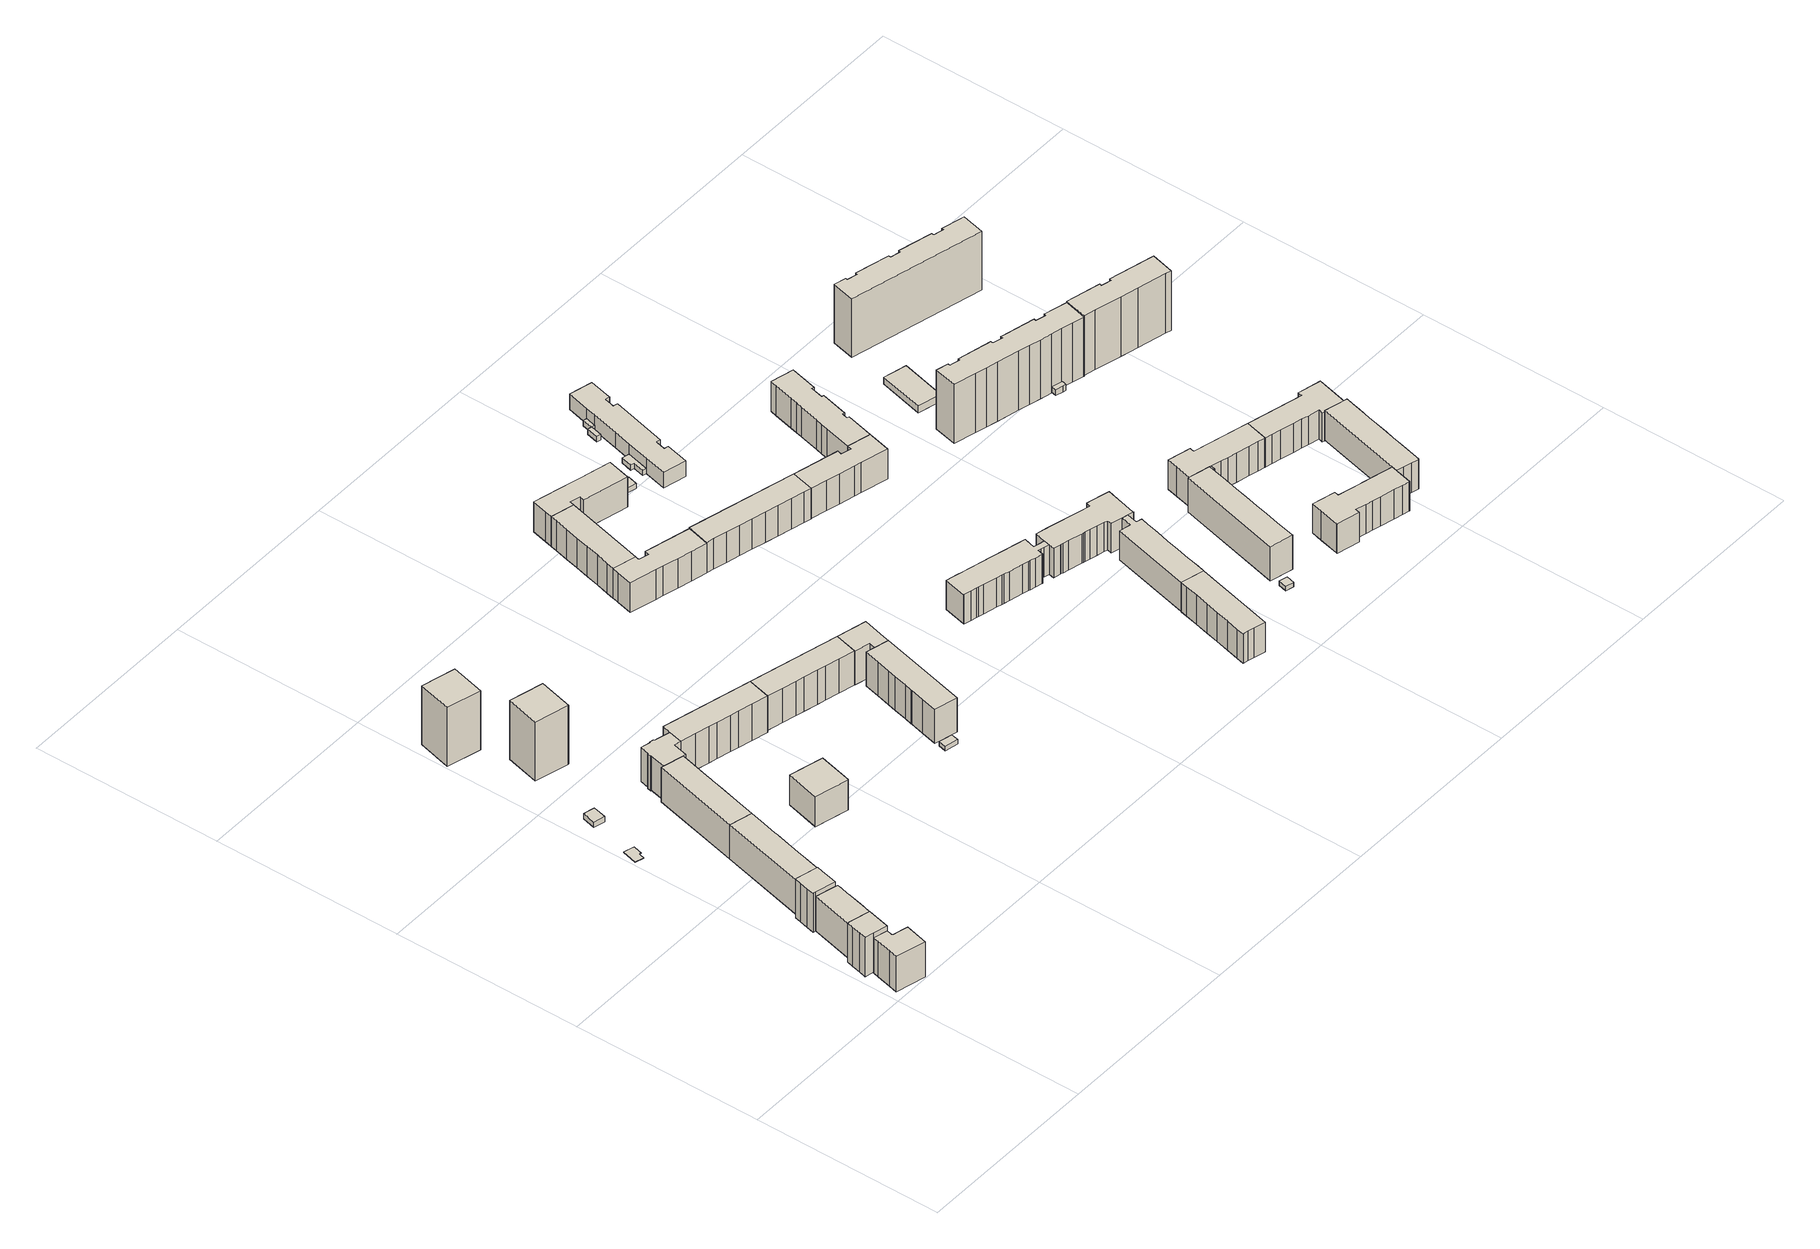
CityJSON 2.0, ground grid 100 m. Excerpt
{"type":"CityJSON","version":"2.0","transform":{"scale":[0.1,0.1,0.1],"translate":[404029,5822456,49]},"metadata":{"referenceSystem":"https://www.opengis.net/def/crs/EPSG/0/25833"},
"CityObjects":{
"building1":{"type":"Building","attributes":{"Gemeindeschluessel":"11000010","BezugspunktDach":"2200","function":"31001_1010","measuredHeight":20.46,"storeysAboveGround":6},"address":[{"country":"Germany","locality":"Berlin","thoroughfareNumber":"68","thoroughfareName":"Luckenwalder Straße"}],"geometry":[{"type":"Solid","lod":"1","boundaries":[[[[0,1,2,3,4,5,6,7,8,9,10]],[[11,12,13,14,15,16,17,18,19,20,21]],[[11,21,10,9]],[[12,11,9,8]],[[13,12,8,7]],[[14,13,7,6]],[[15,14,6,5]],[[16,15,5,4]],[[17,16,4,3]],[[18,17,3,2]],[[19,18,2,1]],[[20,19,1,0]],[[21,20,0,10]]]]}]},
"building2":{"type":"Building","attributes":{"Gemeindeschluessel":"11000010","BezugspunktDach":"2200","function":"31001_1010","measuredHeight":22.69,"storeysAboveGround":7},"address":[{"country":"Germany","locality":"Berlin","thoroughfareNumber":"70","thoroughfareName":"Luckenwalder Straße"}],"geometry":[{"type":"Solid","lod":"1","boundaries":[[[[22,23,24,25,26,27,28,29]],[[30,31,32,33,34,35,36,37]],[[30,37,29,28]],[[31,30,28,27]],[[32,31,27,26]],[[33,32,26,25]],[[34,33,25,24]],[[35,34,24,23]],[[36,35,23,22]],[[37,36,22,29]]]]}]},
"building3":{"type":"Building","attributes":{"Gemeindeschluessel":"11000010","BezugspunktDach":"2200","function":"31001_1010","measuredHeight":19.92,"storeysAboveGround":6},"address":[{"country":"Germany","locality":"Berlin","thoroughfareNumber":"72, 74","thoroughfareName":"Luckenwalder Straße"}],"geometry":[{"type":"Solid","lod":"1","boundaries":[[[[38,39,40,41,42,43,44,45,46,47,48,49]],[[50,51,52,53,54,55,56,57,58,59,60,61]],[[50,61,49,48]],[[51,50,48,47]],[[52,51,47,46]],[[53,52,46,45]],[[54,53,45,44]],[[55,54,44,43]],[[56,55,43,42]],[[57,56,42,41]],[[58,57,41,40]],[[59,58,40,39]],[[60,59,39,38]],[[61,60,38,49]]]]}]},
"building4":{"type":"Building","attributes":{"Gemeindeschluessel":"11000010","BezugspunktDach":"2200","function":"31001_1010","measuredHeight":22.58,"storeysAboveGround":7},"address":[{"country":"Germany","locality":"Berlin","thoroughfareNumber":"76","thoroughfareName":"Luckenwalder Straße"}],"geometry":[{"type":"Solid","lod":"1","boundaries":[[[[62,63,64,65,66,67,68,69,70,71]],[[72,73,74,75,76,77,78,79,80,81]],[[72,81,71,70]],[[73,72,70,69]],[[74,73,69,68]],[[75,74,68,67]],[[76,75,67,66]],[[77,76,66,65]],[[78,77,65,64]],[[79,78,64,63]],[[80,79,63,62]],[[81,80,62,71]]]]}]},
"building5":{"type":"Building","attributes":{"Gemeindeschluessel":"11000010","BezugspunktDach":"2200","function":"31001_2054","measuredHeight":0.34,"storeysAboveGround":1},"address":[{"country":"Germany","locality":"Berlin","thoroughfareNumber":"91 (1)","thoroughfareName":"Luckenwalder Straße"}],"geometry":[{"type":"Solid","lod":"1","boundaries":[[[[82,83,84,85,86,87]],[[88,89,90,91,92,93]],[[88,93,87,86]],[[89,88,86,85]],[[90,89,85,84]],[[91,90,84,83]],[[92,91,83,82]],[[93,92,82,87]]]]}]},
"building6":{"type":"Building","attributes":{"Gemeindeschluessel":"11000010","BezugspunktDach":"2200","function":"31001_1010","measuredHeight":19.78,"storeysAboveGround":6},"address":[{"country":"Germany","locality":"Berlin","thoroughfareNumber":"78, 80, 82, 84","thoroughfareName":"Luckenwalder Straße"}],"geometry":[{"type":"Solid","lod":"1","boundaries":[[[[94,95,96,97,98,99,100,101,102,103,104,105]],[[106,107,108,109,110,111,112,113,114,115,76,75]],[[106,75,105,104]],[[107,106,104,103]],[[108,107,103,102]],[[109,108,102,101]],[[110,109,101,100]],[[111,110,100,99]],[[112,111,99,98]],[[113,112,98,97]],[[114,113,97,96]],[[115,114,96,95]],[[76,115,95,94]],[[75,76,94,105]]]]}]},
"building7":{"type":"Building","attributes":{"Gemeindeschluessel":"11000010","BezugspunktDach":"2200","function":"31001_2080","measuredHeight":3.05,"storeysAboveGround":1},"address":[{"country":"Germany","locality":"Berlin","thoroughfareNumber":"91 (3)","thoroughfareName":"Luckenwalder Straße"}],"geometry":[{"type":"Solid","lod":"1","boundaries":[[[[116,117,118,119]],[[120,121,122,123]],[[120,123,119,118]],[[121,120,118,117]],[[122,121,117,116]],[[123,122,116,119]]]]}]},
"building8":{"type":"Building","attributes":{"Gemeindeschluessel":"11000010","BezugspunktDach":"2200","function":"31001_1010","measuredHeight":19.72,"storeysAboveGround":6},"address":[{"country":"Germany","locality":"Berlin","thoroughfareNumber":"86, 88, 90, 92","thoroughfareName":"Luckenwalder Straße"}],"geometry":[{"type":"Solid","lod":"1","boundaries":[[[[103,124,125,126,127,128,129,130,131,132,133,104]],[[134,135,136,137,138,139,140,141,142,143,107,106]],[[134,106,104,133]],[[135,134,133,132]],[[136,135,132,131]],[[137,136,131,130]],[[138,137,130,129]],[[139,138,129,128]],[[140,139,128,127]],[[141,140,127,126]],[[142,141,126,125]],[[143,142,125,124]],[[107,143,124,103]],[[106,107,103,104]]]]}]},
"building9":{"type":"Building","attributes":{"Gemeindeschluessel":"11000010","BezugspunktDach":"2200","function":"31001_1010","measuredHeight":34.18,"storeysAboveGround":12},"address":[{"country":"Germany","locality":"Berlin","thoroughfareNumber":"66","thoroughfareName":"Zossener Straße"}],"geometry":[{"type":"Solid","lod":"1","boundaries":[[[[144,145,146,147]],[[148,149,150,151]],[[148,151,147,146]],[[149,148,146,145]],[[150,149,145,144]],[[151,150,144,147]]]]}]},
"building10":{"type":"Building","attributes":{"Gemeindeschluessel":"11000010","BezugspunktDach":"2200","function":"31001_1010","measuredHeight":34.16,"storeysAboveGround":12},"address":[{"country":"Germany","locality":"Berlin","thoroughfareNumber":"68","thoroughfareName":"Zossener Straße"}],"geometry":[{"type":"Solid","lod":"1","boundaries":[[[[152,153,154,155,156,157]],[[158,159,160,161,162,163]],[[158,163,157,156]],[[159,158,156,155]],[[160,159,155,154]],[[161,160,154,153]],[[162,161,153,152]],[[163,162,152,157]]]]}]},
"building11":{"type":"Building","attributes":{"Gemeindeschluessel":"11000010","BezugspunktDach":"2200","function":"31001_1010","measuredHeight":19.89,"storeysAboveGround":6},"address":[{"country":"Germany","locality":"Berlin","thoroughfareNumber":"94","thoroughfareName":"Luckenwalder Straße"}],"geometry":[{"type":"Solid","lod":"1","boundaries":[[[[131,164,165,166,167,168,169,170,171,172,173,174,175,176,177,178,132]],[[179,180,181,182,183,184,185,186,187,188,189,190,191,192,193,194,195]],[[179,195,132,178]],[[180,179,178,177]],[[181,180,177,176]],[[182,181,176,175]],[[183,182,175,174]],[[184,183,174,173]],[[185,184,173,172]],[[186,185,172,171]],[[187,186,171,170]],[[188,187,170,169]],[[189,188,169,168]],[[190,189,168,167]],[[191,190,167,166]],[[192,191,166,165]],[[193,192,165,164]],[[194,193,164,131]],[[195,194,131,132]]]]}]},
"building12":{"type":"Building","attributes":{"Gemeindeschluessel":"11000010","BezugspunktDach":"2200","function":"31001_1010","measuredHeight":17.38,"storeysAboveGround":6},"address":[{"country":"Germany","locality":"Berlin","thoroughfareNumber":"7","thoroughfareName":"Michendorfer Straße"}],"geometry":[{"type":"Solid","lod":"1","boundaries":[[[[196,197,198,199,200]],[[201,202,203,204,205]],[[201,205,200,199]],[[202,201,199,198]],[[203,202,198,197]],[[204,203,197,196]],[[205,204,196,200]]]]}]},
"building13":{"type":"Building","attributes":{"Gemeindeschluessel":"11000010","BezugspunktDach":"2200","function":"31001_1010","measuredHeight":21.06,"storeysAboveGround":6},"address":[{"country":"Germany","locality":"Berlin","thoroughfareNumber":"70, 72, 74, 76","thoroughfareName":"Zossener Straße"}],"geometry":[{"type":"Solid","lod":"1","boundaries":[[[[206,207,208,209,210,211,212,213,214,168,167]],[[215,216,217,218,219,220,221,222,223,224,225]],[[215,225,167,168]],[[216,215,168,214]],[[217,216,214,213]],[[218,217,213,212]],[[219,218,212,211]],[[220,219,211,210]],[[221,220,210,209]],[[222,221,209,208]],[[223,222,208,207]],[[224,223,207,206]],[[225,224,206,167]]]]}]},
"building14":{"type":"Building","attributes":{"Gemeindeschluessel":"11000010","BezugspunktDach":"2200","function":"31001_2523","measuredHeight":2.61,"storeysAboveGround":1},"address":[{"country":"Germany","locality":"Berlin","thoroughfareNumber":"9 (1)","thoroughfareName":"Michendorfer Straße"}],"geometry":[{"type":"Solid","lod":"1","boundaries":[[[[226,227,228,229]],[[230,231,232,233]],[[230,233,229,228]],[[231,230,228,227]],[[232,231,227,226]],[[233,232,226,229]]]]}]},
"building15":{"type":"Building","attributes":{"Gemeindeschluessel":"11000010","BezugspunktDach":"2200","function":"31001_1010","measuredHeight":19.81,"storeysAboveGround":6},"address":[{"country":"Germany","locality":"Berlin","thoroughfareNumber":"78, 80, 82, 84","thoroughfareName":"Zossener Straße"}],"geometry":[{"type":"Solid","lod":"1","boundaries":[[[[234,235,236,237,238,239,240,241,213,212]],[[242,243,244,245,246,247,248,249,250,251]],[[242,251,212,213]],[[243,242,213,241]],[[244,243,241,240]],[[245,244,240,239]],[[246,245,239,238]],[[247,246,238,237]],[[248,247,237,236]],[[249,248,236,235]],[[250,249,235,234]],[[251,250,234,212]]]]}]},
"building16":{"type":"Building","attributes":{"Gemeindeschluessel":"11000010","BezugspunktDach":"2200","function":"31001_1010","measuredHeight":19.76,"storeysAboveGround":6},"address":[{"country":"Germany","locality":"Berlin","thoroughfareNumber":"11, 13, 15, 9","thoroughfareName":"Michendorfer Straße"}],"geometry":[{"type":"Solid","lod":"1","boundaries":[[[[252,253,254,255,256,257,258,259,260,261,262,263]],[[264,265,266,267,268,269,270,271,272,273,274,275]],[[264,275,263,262]],[[265,264,262,261]],[[266,265,261,260]],[[267,266,260,259]],[[268,267,259,258]],[[269,268,258,257]],[[270,269,257,256]],[[271,270,256,255]],[[272,271,255,254]],[[273,272,254,253]],[[274,273,253,252]],[[275,274,252,263]]]]}]},
"building17":{"type":"Building","attributes":{"Gemeindeschluessel":"11000010","BezugspunktDach":"2200","function":"31001_1010","measuredHeight":19.86,"storeysAboveGround":6},"address":[{"country":"Germany","locality":"Berlin","thoroughfareNumber":"17","thoroughfareName":"Michendorfer Straße"}],"geometry":[{"type":"Solid","lod":"1","boundaries":[[[[276,277,254,253,278,279,241,240]],[[243,280,281,273,272,282,283,244]],[[243,244,240,241]],[[280,243,241,279]],[[281,280,279,278]],[[273,281,278,253]],[[272,273,253,254]],[[282,272,254,277]],[[283,282,277,276]],[[244,283,276,240]]]]}]},
"building18":{"type":"Building","attributes":{"Gemeindeschluessel":"11000010","BezugspunktDach":"2200","function":"31001_1010","measuredHeight":17.31,"storeysAboveGround":5},"address":[{"country":"Germany","locality":"Berlin","thoroughfareNumber":"69, 71, 73","thoroughfareName":"Zossener Straße"}],"geometry":[{"type":"Solid","lod":"1","boundaries":[[[[284,285,286,287,288,289,290,291,292,293,294,295,296]],[[297,298,299,300,301,302,303,304,305,306,307,308,309]],[[297,309,296,295]],[[298,297,295,294]],[[299,298,294,293]],[[300,299,293,292]],[[301,300,292,291]],[[302,301,291,290]],[[303,302,290,289]],[[304,303,289,288]],[[305,304,288,287]],[[306,305,287,286]],[[307,306,286,285]],[[308,307,285,284]],[[309,308,284,296]]]]}]},
"building19":{"type":"Building","attributes":{"Gemeindeschluessel":"11000010","BezugspunktDach":"2200","function":"31001_1010","measuredHeight":17.34,"storeysAboveGround":5},"address":[{"country":"Germany","locality":"Berlin","thoroughfareNumber":"63, 65, 67","thoroughfareName":"Zossener Straße"}],"geometry":[{"type":"Solid","lod":"1","boundaries":[[[[293,310,311,312,313,314,315,316,317,294]],[[318,319,320,321,322,323,324,325,326,327]],[[318,327,294,317]],[[319,318,317,316]],[[320,319,316,315]],[[321,320,315,314]],[[322,321,314,313]],[[323,322,313,312]],[[324,323,312,311]],[[325,324,311,310]],[[326,325,310,293]],[[327,326,293,294]]]]}]},
"building20":{"type":"Building","attributes":{"Gemeindeschluessel":"11000010","BezugspunktDach":"2200","function":"31001_1010","measuredHeight":17.41,"storeysAboveGround":5},"address":[{"country":"Germany","locality":"Berlin","thoroughfareNumber":"57, 59, 61","thoroughfareName":"Zossener Straße"}],"geometry":[{"type":"Solid","lod":"1","boundaries":[[[[310,328,329,330,331,332,333,334,335,336,337,338,311]],[[339,340,341,342,343,344,345,346,347,348,349,325,324]],[[339,324,311,338]],[[340,339,338,337]],[[341,340,337,336]],[[342,341,336,335]],[[343,342,335,334]],[[344,343,334,333]],[[345,344,333,332]],[[346,345,332,331]],[[347,346,331,330]],[[348,347,330,329]],[[349,348,329,328]],[[325,349,328,310]],[[324,325,310,311]]]]}]},
"building21":{"type":"Building","attributes":{"Gemeindeschluessel":"11000010","BezugspunktDach":"2200","function":"31001_1010","measuredHeight":17.59,"storeysAboveGround":5},"address":[{"country":"Germany","locality":"Berlin","thoroughfareNumber":"75, 77, 79, 81","thoroughfareName":"Zossener Straße"}],"geometry":[{"type":"Solid","lod":"1","boundaries":[[[[350,351,352,353,354,355,356,357,358,359,360,361,362,363]],[[364,365,366,367,368,369,370,371,372,373,374,375,376,377]],[[364,377,363,362]],[[365,364,362,361]],[[366,365,361,360]],[[367,366,360,359]],[[368,367,359,358]],[[369,368,358,357]],[[370,369,357,356]],[[371,370,356,355]],[[372,371,355,354]],[[373,372,354,353]],[[374,373,353,352]],[[375,374,352,351]],[[376,375,351,350]],[[377,376,350,363]]]]}]},
"building22":{"type":"Building","attributes":{"Gemeindeschluessel":"11000010","BezugspunktDach":"2200","function":"31001_1010","measuredHeight":16.93,"storeysAboveGround":5},"address":[{"country":"Germany","locality":"Berlin","thoroughfareNumber":"86, 88, 90","thoroughfareName":"Zossener Straße"}],"geometry":[{"type":"Solid","lod":"1","boundaries":[[[[378,379,380,381,382,383,384,385,386,387,388,389,390,391,392,393,394,395,396,397,398,399,400,401,402,403,404,405,406,407,408,409]],[[410,411,412,413,414,415,416,417,418,419,420,421,422,423,424,425,426,427,428,429,430,431,432,433,434,435,436,437,438,439,440,441]],[[410,441,409,408]],[[411,410,408,407]],[[412,411,407,406]],[[413,412,406,405]],[[414,413,405,404]],[[415,414,404,403]],[[416,415,403,402]],[[417,416,402,401]],[[418,417,401,400]],[[419,418,400,399]],[[420,419,399,398]],[[421,420,398,397]],[[422,421,397,396]],[[423,422,396,395]],[[424,423,395,394]],[[425,424,394,393]],[[426,425,393,392]],[[427,426,392,391]],[[428,427,391,390]],[[429,428,390,389]],[[430,429,389,388]],[[431,430,388,387]],[[432,431,387,386]],[[433,432,386,385]],[[434,433,385,384]],[[435,434,384,383]],[[436,435,383,382]],[[437,436,382,381]],[[438,437,381,380]],[[439,438,380,379]],[[440,439,379,378]],[[441,440,378,409]]]]}]},
"building23":{"type":"Building","attributes":{"Gemeindeschluessel":"11000010","BezugspunktDach":"2200","function":"31001_2523","measuredHeight":2.79,"storeysAboveGround":1},"address":[{"country":"Germany","locality":"Berlin","thoroughfareNumber":"57 (1)","thoroughfareName":"Zossener Straße"}],"geometry":[{"type":"Solid","lod":"1","boundaries":[[[[442,443,444,445]],[[446,447,448,449]],[[446,449,445,444]],[[447,446,444,443]],[[448,447,443,442]],[[449,448,442,445]]]]}]},
"building24":{"type":"Building","attributes":{"Gemeindeschluessel":"11000010","BezugspunktDach":"2200","function":"31001_1010","measuredHeight":17.07,"storeysAboveGround":5},"address":[{"country":"Germany","locality":"Berlin","thoroughfareNumber":"22, 24, 26","thoroughfareName":"Luckenwalder Straße"}],"geometry":[{"type":"Solid","lod":"1","boundaries":[[[[450,451,452,453,454,455,456,457,458,459,460,461,462]],[[463,464,465,466,467,468,469,470,471,472,473,474,475]],[[463,475,462,461]],[[464,463,461,460]],[[465,464,460,459]],[[466,465,459,458]],[[467,466,458,457]],[[468,467,457,456]],[[469,468,456,455]],[[470,469,455,454]],[[471,470,454,453]],[[472,471,453,452]],[[473,472,452,451]],[[474,473,451,450]],[[475,474,450,462]]]]}]},
"building25":{"type":"Building","attributes":{"Gemeindeschluessel":"11000010","function":"31001_3065"},"address":[{"country":"Germany","locality":"Berlin","thoroughfareNumber":"53, 55","thoroughfareName":"Zossener Straße"}],"children":["building25-1","building25-2","building25-3"]},
"building25-1":{"type":"BuildingPart","attributes":{"BezugspunktDach":"2200","measuredHeight":8.97,"storeysAboveGround":3},"parents":["building25"],"geometry":[{"type":"MultiSurface","lod":"1","boundaries":[[[476,477,478,479,480,481,482,483,484,485,486,487,488,489,490,491,492,493,494]],[[495,496,497,498,499,500,501,502,503,504,505,506,507,508,509,510,511,512,513]],[[495,513,494,493]],[[514,515,493,492]],[[496,495,516,517]],[[497,496,492,491]],[[498,497,491,490]],[[499,518,519,490,489]],[[500,499,489,488]],[[501,500,488,487]],[[502,501,487,486]],[[503,502,486,485]],[[504,503,485,484]],[[505,504,484,483]],[[506,505,483,482]],[[507,506,482,481]],[[508,507,481,480]],[[509,508,480,479]],[[510,509,479,478]],[[511,510,478,477]],[[512,511,477,476]],[[513,512,476,494]],[[517,516,515,514]],[[498,519,518,499]]]}]},
"building25-2":{"type":"BuildingPart","attributes":{"BezugspunktDach":"2200","measuredHeight":3.08,"storeysAboveGround":3},"parents":["building25"],"geometry":[{"type":"MultiSurface","lod":"1","boundaries":[[[520,521,519,518,522,523,524,525]],[[526,527,528,499,498,529,530,531]],[[526,531,525,524]],[[527,526,524,523]],[[528,527,523,522]],[[499,528,522,518]],[[498,499,518,499,498,519]],[[529,498,519,521]],[[530,529,521,520]],[[531,530,520,525]]]}]},
"building25-3":{"type":"BuildingPart","attributes":{"BezugspunktDach":"2200","measuredHeight":3.04,"storeysAboveGround":3},"parents":["building25"],"geometry":[{"type":"MultiSurface","lod":"1","boundaries":[[[532,533,515,514,534,535]],[[536,517,516,537,538,539]],[[536,539,535,534]],[[517,536,534,514]],[[537,516,515,533]],[[538,537,533,532]],[[539,538,532,535]],[[517,540,514,515,516]]]}]},
"building26":{"type":"Building","attributes":{"Gemeindeschluessel":"11000010","BezugspunktDach":"2200","function":"31001_1010","measuredHeight":16.98,"storeysAboveGround":5},"address":[{"country":"Germany","locality":"Berlin","thoroughfareNumber":"16, 18, 20","thoroughfareName":"Luckenwalder Straße"}],"geometry":[{"type":"Solid","lod":"1","boundaries":[[[[453,541,542,543,544,545,546,547,548,549,550,551,552,553,454]],[[554,555,556,557,558,559,560,561,562,563,564,565,566,567,568]],[[554,568,454,553]],[[555,554,553,552]],[[556,555,552,551]],[[557,556,551,550]],[[558,557,550,549]],[[559,558,549,548]],[[560,559,548,547]],[[561,560,547,546]],[[562,561,546,545]],[[563,562,545,544]],[[564,563,544,543]],[[565,564,543,542]],[[566,565,542,541]],[[567,566,541,453]],[[568,567,453,454]]]]}]},
"building27":{"type":"Building","attributes":{"Gemeindeschluessel":"11000010","BezugspunktDach":"2200","function":"31001_1010","measuredHeight":17.4,"storeysAboveGround":5},"address":[{"country":"Germany","locality":"Berlin","thoroughfareNumber":"83, 85, 87","thoroughfareName":"Zossener Straße"}],"geometry":[{"type":"Solid","lod":"1","boundaries":[[[[569,570,571,572,573,574,575,576,577,578,579,580,581]],[[582,583,584,585,586,587,588,589,590,591,592,593,594]],[[582,594,581,580]],[[583,582,580,579]],[[584,583,579,578]],[[585,584,578,577]],[[586,585,577,576]],[[587,586,576,575]],[[588,587,575,574]],[[589,588,574,573]],[[590,589,573,572]],[[591,590,572,571]],[[592,591,571,570]],[[593,592,570,569]],[[594,593,569,581]]]]}]},
"building28":{"type":"Building","attributes":{"Gemeindeschluessel":"11000010","BezugspunktDach":"2200","function":"31001_1010","measuredHeight":16.98,"storeysAboveGround":5},"address":[{"country":"Germany","locality":"Berlin","thoroughfareNumber":"92, 94, 96","thoroughfareName":"Zossener Straße"}],"geometry":[{"type":"Solid","lod":"1","boundaries":[[[[595,596,597,598,599,600,601,602,603,604,605,606,607,551,550,608,609,610,611,612,613,614,615,616,617,618,619,620,397,396,621]],[[422,421,622,623,624,625,626,627,628,629,630,631,632,633,634,557,556,635,636,637,638,639,640,641,642,643,644,645,646,647,648]],[[422,648,621,396]],[[421,422,396,397]],[[622,421,397,620]],[[623,622,620,619]],[[624,623,619,618]],[[625,624,618,617]],[[626,625,617,616]],[[627,626,616,615]],[[628,627,615,614]],[[629,628,614,613]],[[630,629,613,612]],[[631,630,612,611]],[[632,631,611,610]],[[633,632,610,609]],[[634,633,609,608]],[[557,634,608,550]],[[556,557,550,551]],[[635,556,551,607]],[[636,635,607,606]],[[637,636,606,605]],[[638,637,605,604]],[[639,638,604,603]],[[640,639,603,602]],[[641,640,602,601]],[[642,641,601,600]],[[643,642,600,599]],[[644,643,599,598]],[[645,644,598,597]],[[646,645,597,596]],[[647,646,596,595]],[[648,647,595,621]]]]}]},
"building29":{"type":"Building","attributes":{"Gemeindeschluessel":"11000010","BezugspunktDach":"2200","function":"31001_2523","measuredHeight":2.6,"storeysAboveGround":1},"address":[{"country":"Germany","locality":"Berlin","thoroughfareNumber":"8 (1)","thoroughfareName":"Luckenwalder Straße"}],"geometry":[{"type":"Solid","lod":"1","boundaries":[[[[649,650,651,652]],[[653,654,655,656]],[[653,656,652,651]],[[654,653,651,650]],[[655,654,650,649]],[[656,655,649,652]]]]}]},
"building30":{"type":"Building","attributes":{"Gemeindeschluessel":"11000010","BezugspunktDach":"2200","function":"31001_1010","measuredHeight":17.22,"storeysAboveGround":5},"address":[{"country":"Germany","locality":"Berlin","thoroughfareNumber":"1, 3, 5","thoroughfareName":"Ludwigsfelder Straße"}],"geometry":[{"type":"Solid","lod":"1","boundaries":[[[[575,657,658,659,660,661,662,663,664,665,666,667,668,669,670,671,672,673,674,576]],[[675,676,677,678,679,680,681,682,683,684,685,686,687,688,689,690,691,692,693,694]],[[675,694,576,674]],[[676,675,674,673]],[[677,676,673,672]],[[678,677,672,671]],[[679,678,671,670]],[[680,679,670,669]],[[681,680,669,668]],[[682,681,668,667]],[[683,682,667,666]],[[684,683,666,665]],[[685,684,665,664]],[[686,685,664,663]],[[687,686,663,662]],[[688,687,662,661]],[[689,688,661,660]],[[690,689,660,659]],[[691,690,659,658]],[[692,691,658,657]],[[693,692,657,575]],[[694,693,575,576]]]]}]},
"building31":{"type":"Building","attributes":{"Gemeindeschluessel":"11000010","BezugspunktDach":"2200","function":"31001_1010","measuredHeight":19.83,"storeysAboveGround":5},"address":[{"country":"Germany","locality":"Berlin","thoroughfareNumber":"10, 12, 14, 8","thoroughfareName":"Luckenwalder Straße"}],"geometry":[{"type":"Solid","lod":"1","boundaries":[[[[695,696,697,698,699,700,701,702,703,704,705,706,707,708,709,710]],[[711,712,713,714,715,716,717,718,719,720,721,722,723,724,725,726]],[[711,726,710,709]],[[712,711,709,708]],[[713,712,708,707]],[[714,713,707,706]],[[715,714,706,705]],[[716,715,705,704]],[[717,716,704,703]],[[718,717,703,702]],[[719,718,702,701]],[[720,719,701,700]],[[721,720,700,699]],[[722,721,699,698]],[[723,722,698,697]],[[724,723,697,696]],[[725,724,696,695]],[[726,725,695,710]]]]}]},
"building32":{"type":"Building","attributes":{"Gemeindeschluessel":"11000010","BezugspunktDach":"2200","function":"31001_1010","measuredHeight":16.96,"storeysAboveGround":5},"address":[{"country":"Germany","locality":"Berlin","thoroughfareNumber":"2, 4, 6","thoroughfareName":"Luckenwalder Straße"}],"geometry":[{"type":"Solid","lod":"1","boundaries":[[[[727,728,729,730,731,732,733,734,735,736,737,738,739,740,741,742,743,744,745,746,747,748,749]],[[750,751,752,753,754,755,756,757,758,759,760,761,762,763,764,765,766,767,768,769,770,771,772]],[[750,772,749,748]],[[751,750,748,747]],[[752,751,747,746]],[[753,752,746,745]],[[754,753,745,744]],[[755,754,744,743]],[[756,755,743,742]],[[757,756,742,741]],[[758,757,741,740]],[[759,758,740,739]],[[760,759,739,738]],[[761,760,738,737]],[[762,761,737,736]],[[763,762,736,735]],[[764,763,735,734]],[[765,764,734,733]],[[766,765,733,732]],[[767,766,732,731]],[[768,767,731,730]],[[769,768,730,729]],[[770,769,729,728]],[[771,770,728,727]],[[772,771,727,749]]]]}]},
"building33":{"type":"Building","attributes":{"Gemeindeschluessel":"11000010","BezugspunktDach":"2200","function":"31001_1010","measuredHeight":16.95,"storeysAboveGround":5},"address":[{"country":"Germany","locality":"Berlin","thoroughfareNumber":"100, 102, 98","thoroughfareName":"Zossener Straße"}],"geometry":[{"type":"Solid","lod":"1","boundaries":[[[[773,774,775,776,777,778,779,780,781,782,783,784,785,786,787,788]],[[789,790,791,792,793,794,795,796,797,798,799,800,801,802,803,804]],[[789,804,788,787]],[[790,789,787,786]],[[791,790,786,785]],[[792,791,785,784]],[[793,792,784,783]],[[794,793,783,782]],[[795,794,782,781]],[[796,795,781,780]],[[797,796,780,779]],[[798,797,779,778]],[[799,798,778,777]],[[800,799,777,776]],[[801,800,776,775]],[[802,801,775,774]],[[803,802,774,773]],[[804,803,773,788]]]]}]},
"building34":{"type":"Building","attributes":{"name":"Jug.-Club","Gemeindeschluessel":"11000010","BezugspunktDach":"2200","function":"31001_3061","measuredHeight":3.8,"storeysAboveGround":1},"address":[{"country":"Germany","locality":"Berlin","thoroughfareNumber":"2A","thoroughfareName":"Ludwigsfelder Straße"}],"geometry":[{"type":"Solid","lod":"1","boundaries":[[[[805,806,807,808]],[[809,810,811,812]],[[809,812,808,807]],[[810,809,807,806]],[[811,810,806,805]],[[812,811,805,808]]]]}]},
"building35":{"type":"Building","attributes":{"Gemeindeschluessel":"11000010","BezugspunktDach":"2200","function":"31001_1010","measuredHeight":34.33,"storeysAboveGround":11},"address":[{"country":"Germany","locality":"Berlin","thoroughfareNumber":"89, 91, 93","thoroughfareName":"Zossener Straße"}],"geometry":[{"type":"Solid","lod":"1","boundaries":[[[[813,814,815,816,817,818,819,820,821,822,823,824,825,826,827,828,829,830,831,832,833,834,835,836,837,838,839,840]],[[841,842,843,844,845,846,847,848,849,850,851,852,853,854,855,856,857,858,859,860,861,862,863,864,865,866,867,868]],[[841,868,840,839]],[[842,841,839,838]],[[843,842,838,837]],[[844,843,837,836]],[[845,844,836,835]],[[846,845,835,834]],[[847,846,834,833]],[[848,847,833,832]],[[849,848,832,831]],[[850,849,831,830]],[[851,850,830,829]],[[852,851,829,828]],[[853,852,828,827]],[[854,853,827,826]],[[855,854,826,825]],[[856,855,825,824]],[[857,856,824,823]],[[858,857,823,822]],[[859,858,822,821]],[[860,859,821,820]],[[861,860,820,819]],[[862,861,819,818]],[[863,862,818,817]],[[864,863,817,816]],[[865,864,816,815]],[[866,865,815,814]],[[867,866,814,813]],[[868,867,813,840]]]]}]},
"building36":{"type":"Building","attributes":{"Gemeindeschluessel":"11000010","BezugspunktDach":"2200","function":"31001_2523","measuredHeight":3.37,"storeysAboveGround":1},"address":[{"country":"Germany","locality":"Berlin","thoroughfareNumber":"89 (1)","thoroughfareName":"Zossener Straße"}],"geometry":[{"type":"Solid","lod":"1","boundaries":[[[[869,870,871,872,873,874]],[[875,876,877,878,879,880]],[[875,880,874,873]],[[876,875,873,872]],[[877,876,872,871]],[[878,877,871,870]],[[879,878,870,869]],[[880,879,869,874]]]]}]},
"building37":{"type":"Building","attributes":{"Gemeindeschluessel":"11000010","BezugspunktDach":"2200","function":"31001_1010","measuredHeight":17.15,"storeysAboveGround":5},"address":[{"country":"Germany","locality":"Berlin","thoroughfareNumber":"111, 113, 115, 117","thoroughfareName":"Alte Hellersdorfer Straße"}],"geometry":[{"type":"Solid","lod":"1","boundaries":[[[[881,882,883,884,885,886,887,888,889,890,891,892,893,894,895,896,897]],[[898,899,900,901,902,903,904,905,906,907,908,909,910,911,912,913,914]],[[898,914,897,896]],[[899,898,896,895]],[[900,899,895,894]],[[901,900,894,893]],[[902,901,893,892]],[[903,902,892,891]],[[904,903,891,890]],[[905,904,890,889]],[[906,905,889,888]],[[907,906,888,887]],[[908,907,887,886]],[[909,908,886,885]],[[910,909,885,884]],[[911,910,884,883]],[[912,911,883,882]],[[913,912,882,881]],[[914,913,881,897]]]]}]},
"building38":{"type":"Building","attributes":{"Gemeindeschluessel":"11000010","BezugspunktDach":"2200","function":"31001_1010","measuredHeight":16.8,"storeysAboveGround":5},"address":[{"country":"Germany","locality":"Berlin","thoroughfareNumber":"104, 106, 108","thoroughfareName":"Zossener Straße"}],"geometry":[{"type":"Solid","lod":"1","boundaries":[[[[915,916,917,918,919,920,921,922,923,924,925,926,927,928,929,930]],[[931,932,933,934,935,936,937,938,939,940,941,942,943,944,945,946]],[[931,946,930,929]],[[932,931,929,928]],[[933,932,928,927]],[[934,933,927,926]],[[935,934,926,925]],[[936,935,925,924]],[[937,936,924,923]],[[938,937,923,922]],[[939,938,922,921]],[[940,939,921,920]],[[941,940,920,919]],[[942,941,919,918]],[[943,942,918,917]],[[944,943,917,916]],[[945,944,916,915]],[[946,945,915,930]]]]}]},
"building39":{"type":"Building","attributes":{"Gemeindeschluessel":"11000010","BezugspunktDach":"2200","function":"31001_1010","measuredHeight":34.12,"storeysAboveGround":9},"address":[{"country":"Germany","locality":"Berlin","thoroughfareNumber":"2, 4, 6","thoroughfareName":"Ludwigsfelder Straße"}],"geometry":[{"type":"Solid","lod":"1","boundaries":[[[[947,948,949,950,951,952,953,954,955,956,957,958,959,960,961,962]],[[963,964,965,966,967,968,969,970,971,972,973,974,975,976,977,978]],[[963,978,962,961]],[[964,963,961,960]],[[965,964,960,959]],[[966,965,959,958]],[[967,966,958,957]],[[968,967,957,956]],[[969,968,956,955]],[[970,969,955,954]],[[971,970,954,953]],[[972,971,953,952]],[[973,972,952,951]],[[974,973,951,950]],[[975,974,950,949]],[[976,975,949,948]],[[977,976,948,947]],[[978,977,947,962]]]]}]},
"building40":{"type":"Building","attributes":{"Gemeindeschluessel":"11000010","BezugspunktDach":"2200","function":"31001_1010","measuredHeight":34.46,"storeysAboveGround":11},"address":[{"country":"Germany","locality":"Berlin","thoroughfareNumber":"95, 97","thoroughfareName":"Zossener Straße"}],"geometry":[{"type":"Solid","lod":"1","boundaries":[[[[979,980,981,982,983,984,985,986,987,988,989,990,991,992,993]],[[994,995,996,997,998,999,1000,1001,1002,1003,1004,1005,1006,1007,1008]],[[994,1008,993,992]],[[995,994,992,991]],[[996,995,991,990]],[[997,996,990,989]],[[998,997,989,988]],[[999,998,988,987]],[[1000,999,987,986]],[[1001,1000,986,985]],[[1002,1001,985,984]],[[1003,1002,984,983]],[[1004,1003,983,982]],[[1005,1004,982,981]],[[1006,1005,981,980]],[[1007,1006,980,979]],[[1008,1007,979,993]]]]}]},
"building41":{"type":"Building","attributes":{"Gemeindeschluessel":"11000010","BezugspunktDach":"2200","function":"31001_2523","measuredHeight":2.88,"storeysAboveGround":1},"address":[{"country":"Germany","locality":"Berlin","thoroughfareNumber":"2 (1)","thoroughfareName":"Ludwigsfelder Straße"}],"geometry":[{"type":"Solid","lod":"1","boundaries":[[[[1009,1010,1011,1012,1013,1014]],[[1015,1016,1017,1018,1019,1020]],[[1015,1020,1014,1013]],[[1016,1015,1013,1012]],[[1017,1016,1012,1011]],[[1018,1017,1011,1010]],[[1019,1018,1010,1009]],[[1020,1019,1009,1014]]]]}]}
},
"vertices":[
[196,3,215],[226,124,215],[144,144,215],[144,147,215],[151,175,215],[152,179,215],[79,197,215],[78,193,215],[71,165,215],[52,88,215],[41,42,215],[52,88,10],[71,165,10],[78,193,10],[79,197,10],[152,179,10],[151,175,10],[144,147,10],[144,144,10],[226,124,10],[196,3,10],[41,42,10],
[79,197,242],[152,179,242],[181,300,242],[77,325,242],[61,328,242],[52,292,242],[41,246,242],[32,208,242],[41,246,15],[52,292,15],[61,328,15],[77,325,15],[181,300,15],[152,179,15],[79,197,15],[32,208,15],
[181,300,218],[197,296,218],[202,319,218],[212,357,218],[217,378,218],[234,450,218],[239,471,218],[248,509,218],[254,533,218],[240,537,218],[135,563,218],[77,325,218],[135,563,18],[240,537,18],[254,533,18],[248,509,18],[239,471,18],[234,450,18],[217,378,18],[212,357,18],[202,319,18],[197,296,18],[181,300,18],[77,325,18],
[135,563,245],[240,537,245],[250,577,245],[262,628,245],[269,658,245],[164,683,245],[149,686,245],[140,650,245],[129,605,245],[120,566,245],[129,605,19],[140,650,19],[149,686,19],[164,683,19],[269,658,19],[262,628,19],[250,577,19],[240,537,19],[135,563,19],[120,566,19],
[57,1457,14],[66,1489,14],[76,1486,14],[89,1535,14],[35,1550,14],[13,1468,14],[35,1550,11],[89,1535,11],[76,1486,11],[66,1489,11],[57,1457,11],[13,1468,11],
[269,658,217],[284,654,217],[304,736,217],[322,809,217],[332,853,217],[350,925,217],[356,948,217],[361,969,217],[378,1041,217],[398,1124,217],[278,1153,217],[164,683,217],[278,1153,19],[398,1124,19],[378,1041,19],[361,969,19],[356,948,19],[350,925,19],[332,853,19],[322,809,19],[304,736,19],[284,654,19],
[143,1740,42],[160,1811,42],[101,1825,42],[84,1754,42],[101,1825,12],[160,1811,12],[143,1740,12],[84,1754,12],
[419,1207,217],[436,1279,217],[447,1323,217],[465,1395,217],[467,1405,217],[475,1440,217],[493,1512,217],[513,1594,217],[408,1620,217],[393,1623,217],[393,1623,19],[408,1620,19],[513,1594,19],[493,1512,19],[475,1440,19],[467,1405,19],[465,1395,19],[447,1323,19],[436,1279,19],[419,1207,19],
[181,2459,358],[226,2637,358],[49,2682,358],[3,2505,358],[49,2682,16],[226,2637,16],[181,2459,16],[3,2505,16],
[339,2095,360],[340,2095,360],[385,2273,360],[207,2318,360],[162,2142,360],[162,2140,360],[162,2142,19],[207,2318,19],[385,2273,19],[340,2095,19],[339,2095,19],[162,2140,19],
[528,1591,217],[541,1647,217],[547,1672,217],[583,1663,217],[600,1737,217],[541,1752,217],[516,1758,217],[517,1763,217],[497,1768,217],[496,1763,217],[445,1775,217],[432,1723,217],[428,1724,217],[423,1705,217],[428,1704,217],[428,1704,18],[423,1705,18],[428,1724,18],[432,1723,18],[445,1775,18],[496,1763,18],[497,1768,18],[517,1763,18],[516,1758,18],[541,1752,18],[600,1737,18],[583,1663,18],[547,1672,18],[541,1647,18],[528,1591,18],[513,1594,18],[408,1620,18],
[847,941,201],[849,941,201],[892,1118,201],[715,1162,201],[671,984,201],[715,1162,27],[892,1118,27],[849,941,27],[847,941,27],[671,984,27],
[665,1644,217],[738,1626,217],[781,1615,217],[854,1597,217],[897,1587,217],[970,1569,217],[1053,1549,217],[1083,1669,217],[613,1784,217],[600,1737,6],[613,1784,6],[1083,1669,6],[1053,1549,6],[970,1569,6],[897,1587,6],[854,1597,6],[781,1615,6],[738,1626,6],[665,1644,6],[583,1663,6],
[1493,838,45],[1502,878,45],[1434,894,45],[1425,853,45],[1434,894,19],[1502,878,19],[1493,838,19],[1425,853,19],
[1135,1529,217],[1207,1511,217],[1251,1501,217],[1324,1483,217],[1368,1472,217],[1440,1455,217],[1523,1434,217],[1553,1554,217],[1083,1669,19],[1553,1554,19],[1523,1434,19],[1440,1455,19],[1368,1472,19],[1324,1483,19],[1251,1501,19],[1207,1511,19],[1135,1529,19],[1053,1549,19],
[1555,890,217],[1670,1361,217],[1596,1379,217],[1550,1390,217],[1530,1308,217],[1512,1236,217],[1501,1192,217],[1484,1119,217],[1474,1081,217],[1473,1076,217],[1455,1003,217],[1435,919,217],[1455,1003,19],[1473,1076,19],[1474,1081,19],[1484,1119,19],[1501,1192,19],[1512,1236,19],[1530,1308,19],[1550,1390,19],[1596,1379,19],[1670,1361,19],[1555,890,19],[1435,919,19],
[1526,1434,217],[1605,1414,217],[1678,1396,217],[1708,1516,217],[1708,1516,19],[1678,1396,19],[1605,1414,19],[1526,1434,19],
[1440,2469,190],[1477,2460,190],[1557,2440,190],[1629,2422,190],[1712,2402,190],[1742,2522,190],[1504,2581,190],[1498,2557,190],[1444,2571,190],[1450,2593,190],[1329,2623,190],[1320,2586,190],[1300,2504,190],[1320,2586,17],[1329,2623,17],[1450,2593,17],[1444,2571,17],[1498,2557,17],[1504,2581,17],[1742,2522,17],[1712,2402,17],[1629,2422,17],[1557,2440,17],[1477,2460,17],[1440,2469,17],[1300,2504,17],
[1554,3018,190],[1433,3047,190],[1424,3010,190],[1407,2941,190],[1390,2869,190],[1373,2801,190],[1356,2730,190],[1339,2662,190],[1339,2662,16],[1356,2730,16],[1373,2801,16],[1390,2869,16],[1407,2941,16],[1424,3010,16],[1433,3047,16],[1554,3018,16],[1450,2593,16],[1329,2623,16],
[1560,3041,190],[1614,3027,190],[1608,3004,190],[1845,2946,190],[1875,3067,190],[1792,3087,190],[1720,3104,190],[1641,3124,190],[1604,3133,190],[1463,3168,190],[1443,3085,190],[1443,3085,16],[1463,3168,16],[1604,3133,16],[1641,3124,16],[1720,3104,16],[1792,3087,16],[1875,3067,16],[1845,2946,16],[1608,3004,16],[1614,3027,16],[1560,3041,16],
[1713,2402,196],[1750,2393,196],[1818,2376,196],[1890,2358,196],[1957,2342,196],[2029,2324,196],[2097,2307,196],[2169,2289,196],[2236,2273,196],[2274,2263,196],[2275,2263,196],[2305,2383,196],[1742,2522,196],[1712,2402,196],[1742,2522,20],[2305,2383,20],[2275,2263,20],[2274,2263,20],[2236,2273,20],[2169,2289,20],[2097,2307,20],[2029,2324,20],[1957,2342,20],[1890,2358,20],[1818,2376,20],[1750,2393,20],[1713,2402,20],[1712,2402,20],
[2138,1306,190],[2175,1297,190],[2206,1290,190],[2216,1287,190],[2243,1281,190],[2314,1263,190],[2343,1256,190],[2353,1254,190],[2382,1246,190],[2454,1229,190],[2485,1221,190],[2494,1219,190],[2522,1212,190],[2559,1203,190],[2560,1203,190],[2567,1232,190],[2583,1228,190],[2599,1224,190],[2626,1217,190],[2634,1250,190],[2607,1256,190],[2590,1261,190],[2575,1264,190],[2590,1323,190],[2526,1338,190],[2507,1343,190],[2387,1373,190],[2367,1378,190],[2247,1407,190],[2228,1412,190],[2165,1427,190],[2136,1307,190],[2165,1427,20],[2228,1412,20],[2247,1407,20],[2367,1378,20],[2387,1373,20],[2507,1343,20],[2526,1338,20],[2590,1323,20],[2575,1264,20],[2590,1261,20],[2607,1256,20],[2634,1250,20],[2626,1217,20],[2599,1224,20],[2583,1228,20],[2567,1232,20],[2560,1203,20],[2559,1203,20],[2522,1212,20],[2494,1219,20],[2485,1221,20],[2454,1229,20],[2382,1246,20],[2353,1254,20],[2343,1256,20],[2314,1263,20],[2243,1281,20],[2216,1287,20],[2206,1290,20],[2175,1297,20],[2138,1306,20],[2136,1307,20],
[1962,2989,48],[1975,3042,48],[1921,3057,48],[1907,3003,48],[1921,3057,20],[1975,3042,20],[1962,2989,20],[1907,3003,20],
[2713,180,190],[2745,172,190],[2804,158,190],[2907,581,190],[2787,611,190],[2787,610,190],[2778,573,190],[2761,505,190],[2744,433,190],[2727,365,190],[2710,293,190],[2693,225,190],[2684,187,190],[2693,225,19],[2710,293,19],[2727,365,19],[2744,433,19],[2761,505,19],[2778,573,19],[2787,610,19],[2787,611,19],[2907,581,19],[2804,158,19],[2745,172,19],[2713,180,19],[2684,187,19],
[2159,2868,109],[2188,2988,109],[2165,2994,109],[2178,3048,109],[2201,3043,109],[2273,3335,109],[2273,3338,109],[2250,3343,109],[2264,3398,109],[2287,3392,109],[2288,3397,109],[2316,3513,109],[2196,3542,109],[2167,3424,109],[2153,3369,109],[2118,3225,109],[2096,3133,109],[2067,3015,109],[2038,2897,109],[2067,3015,19],[2096,3133,19],[2118,3225,19],[2153,3369,19],[2167,3424,19],[2196,3542,19],[2316,3513,19],[2288,3397,19],[2287,3392,19],[2264,3398,19],[2250,3343,19],[2273,3338,19],[2273,3335,19],[2201,3043,19],[2178,3048,19],[2165,2994,19],[2188,2988,19],[2159,2868,19],[2038,2897,19],[2096,3133,50],[2067,3015,50],[2067,3015,20],[2096,3133,20],[2167,3424,50],[2153,3369,50],
[2121,3311,50],[2136,3373,50],[2147,3429,50],[2134,3373,50],[2115,3378,50],[2100,3316,50],[2115,3378,19],[2134,3373,19],[2147,3429,19],[2136,3373,19],[2121,3311,19],[2100,3316,19],
[2060,3078,50],[2046,3020,50],[2057,3142,50],[2042,3082,50],[2057,3142,20],[2046,3020,20],[2060,3078,20],[2042,3082,20],[2096,3133,38],
[2908,582,190],[2917,619,190],[2933,688,190],[2951,760,190],[2967,828,190],[2985,900,190],[3001,967,190],[3010,1005,190],[2982,1012,190],[2996,1070,190],[2963,1077,190],[2948,1020,190],[2890,1034,190],[2890,1034,20],[2948,1020,20],[2963,1077,20],[2996,1070,20],[2982,1012,20],[3010,1005,20],[3001,967,20],[2985,900,20],[2967,828,20],[2951,760,20],[2933,688,20],[2917,619,20],[2908,582,20],[2907,581,20],[2787,611,20],
[2358,2243,195],[2429,2225,195],[2509,2206,195],[2546,2197,195],[2687,2162,195],[2707,2244,195],[2716,2282,195],[2596,2311,195],[2590,2289,195],[2536,2302,195],[2542,2325,195],[2305,2383,195],[2275,2263,195],[2305,2383,21],[2542,2325,21],[2536,2302,21],[2590,2289,21],[2596,2311,21],[2716,2282,21],[2707,2244,21],[2687,2162,21],[2546,2197,21],[2509,2206,21],[2429,2225,21],[2358,2243,21],[2275,2263,21],
[2620,1188,190],[2657,1179,190],[2662,1178,190],[2672,1175,190],[2701,1168,190],[2773,1150,190],[2781,1148,190],[2791,1146,190],[2818,1139,190],[2855,1130,190],[2892,1121,190],[2910,1116,190],[2904,1092,190],[3025,1062,190],[3025,1065,190],[3051,1170,190],[3066,1230,190],[2946,1260,190],[2945,1255,190],[2940,1237,190],[2921,1241,190],[2824,1265,190],[2805,1270,190],[2708,1294,190],[2689,1299,190],[2649,1308,190],[2619,1188,190],[2649,1308,20],[2689,1299,20],[2708,1294,20],[2805,1270,20],[2824,1265,20],[2921,1241,20],[2940,1237,20],[2945,1255,20],[2946,1260,20],[3066,1230,20],[3051,1170,20],[3025,1065,20],[3025,1062,20],[2904,1092,20],[2910,1116,20],[2892,1121,20],[2855,1130,20],[2818,1139,20],[2791,1146,20],[2781,1148,20],[2773,1150,20],[2701,1168,20],[2672,1175,20],[2662,1178,20],[2657,1179,20],[2620,1188,20],[2619,1188,20],
[3215,322,51],[3226,366,51],[3183,377,51],[3173,332,51],[3183,377,25],[3226,366,25],[3215,322,25],[3173,332,25],
[2752,2427,195],[2740,2430,195],[2748,2460,195],[2759,2457,195],[2795,2601,195],[2783,2604,195],[2799,2670,195],[2811,2667,195],[2846,2811,195],[2726,2840,195],[2725,2839,195],[2716,2803,195],[2691,2700,195],[2682,2663,195],[2673,2628,195],[2648,2525,195],[2639,2489,195],[2631,2453,195],[2631,2453,23],[2639,2489,23],[2648,2525,23],[2673,2628,23],[2682,2663,23],[2691,2700,23],[2716,2803,23],[2725,2839,23],[2726,2840,23],[2846,2811,23],[2811,2667,23],[2799,2670,23],[2783,2604,23],[2795,2601,23],[2759,2457,23],[2748,2460,23],[2740,2430,23],[2752,2427,23],[2716,2282,23],[2596,2311,23],
[3303,397,224],[3303,399,224],[3312,435,224],[3328,503,224],[3345,575,224],[3361,644,224],[3378,715,224],[3394,784,224],[3412,856,224],[3428,924,224],[3436,960,224],[3437,962,224],[3345,984,224],[3331,988,224],[3320,990,224],[3182,426,224],[3320,990,25],[3331,988,25],[3345,984,25],[3437,962,25],[3436,960,25],[3428,924,25],[3412,856,25],[3394,784,25],[3378,715,25],[3361,644,25],[3345,575,25],[3328,503,25],[3312,435,25],[3303,399,25],[3303,397,25],[3182,426,25],
[3620,274,202],[3626,298,202],[3681,285,202],[3718,276,202],[3761,265,202],[3834,248,202],[3879,237,202],[3915,228,202],[3917,228,202],[3936,306,202],[3939,317,202],[3946,348,202],[3906,358,202],[3885,363,202],[3789,386,202],[3768,391,202],[3677,413,202],[3655,418,202],[3660,442,202],[3540,471,202],[3526,412,202],[3500,306,202],[3500,303,202],[3500,306,32],[3526,412,32],[3540,471,32],[3660,442,32],[3655,418,32],[3677,413,32],[3768,391,32],[3789,386,32],[3885,363,32],[3906,358,32],[3946,348,32],[3939,317,32],[3936,306,32],[3917,228,32],[3915,228,32],[3879,237,32],[3834,248,32],[3761,265,32],[3718,276,32],[3681,285,32],[3626,298,32],[3620,274,32],[3500,303,32],
[3437,962,196],[3464,956,196],[3469,979,196],[3524,965,196],[3561,957,196],[3606,945,196],[3676,928,196],[3723,917,196],[3759,908,196],[3761,908,196],[3791,1028,196],[3499,1100,196],[3504,1123,196],[3385,1152,196],[3371,1093,196],[3345,984,196],[3371,1093,26],[3385,1152,26],[3504,1123,26],[3499,1100,26],[3791,1028,26],[3761,908,26],[3759,908,26],[3723,917,26],[3676,928,26],[3606,945,26],[3561,957,26],[3524,965,26],[3469,979,26],[3464,956,26],[3437,962,26],[3345,984,26],
[3229,2292,68],[3287,2529,68],[3166,2559,68],[3108,2322,68],[3166,2559,29],[3287,2529,29],[3229,2292,29],[3108,2322,29],
[3164,2046,369],[3223,2031,369],[3281,2017,369],[3397,1989,369],[3454,1975,369],[3514,1961,369],[3575,1946,369],[3630,1933,369],[3689,1918,369],[3747,1904,369],[3749,1903,369],[3779,2023,369],[3660,2053,369],[3657,2053,369],[3655,2042,369],[3601,2055,369],[3604,2067,369],[3426,2109,369],[3424,2110,369],[3422,2099,369],[3368,2112,369],[3370,2124,369],[3192,2166,369],[3189,2156,369],[3135,2169,369],[3138,2180,369],[3075,2195,369],[3047,2074,369],[3075,2195,26],[3138,2180,26],[3135,2169,26],[3189,2156,26],[3192,2166,26],[3370,2124,26],[3368,2112,26],[3422,2099,26],[3424,2110,26],[3426,2109,26],[3604,2067,26],[3601,2055,26],[3655,2042,26],[3657,2053,26],[3660,2053,26],[3779,2023,26],[3749,1903,26],[3747,1904,26],[3689,1918,26],[3630,1933,26],[3575,1946,26],[3514,1961,26],[3454,1975,26],[3397,1989,26],[3281,2017,26],[3223,2031,26],[3164,2046,26],[3047,2074,26],
[3608,1908,64],[3623,1905,64],[3627,1920,64],[3630,1933,64],[3575,1946,64],[3568,1918,64],[3575,1946,30],[3630,1933,30],[3627,1920,30],[3623,1905,30],[3608,1908,30],[3568,1918,30],
[3977,308,203],[4021,297,203],[4057,288,203],[4059,288,203],[4085,394,203],[4102,465,203],[4113,509,203],[4130,579,203],[4142,627,203],[4159,698,203],[4170,743,203],[4179,780,203],[4179,781,203],[4166,784,203],[4059,810,203],[3946,348,203],[3939,317,203],[3946,348,31],[4059,810,31],[4166,784,31],[4179,781,31],[4179,780,31],[4170,743,31],[4159,698,31],[4142,627,31],[4130,579,31],[4113,509,31],[4102,465,31],[4085,394,31],[4059,288,31],[4057,288,31],[4021,297,31],[3977,308,31],[3939,317,31],
[3763,907,195],[3799,898,195],[3845,887,195],[3914,870,195],[3960,859,195],[3996,850,195],[4053,837,195],[4047,814,195],[4059,810,195],[4166,784,195],[4193,891,195],[4208,951,195],[4088,980,195],[4082,957,195],[3791,1028,195],[3761,908,195],[3791,1028,27],[4082,957,27],[4088,980,27],[4208,951,27],[4193,891,27],[4166,784,27],[4059,810,27],[4047,814,27],[4053,837,27],[3996,850,27],[3960,859,27],[3914,870,27],[3845,887,27],[3799,898,27],[3763,907,27],[3761,908,27],
[3921,2606,370],[3950,2726,370],[3829,2755,370],[3827,2744,370],[3772,2757,370],[3775,2769,370],[3597,2812,370],[3594,2801,370],[3540,2814,370],[3542,2826,370],[3364,2869,370],[3361,2858,370],[3307,2871,370],[3309,2882,370],[3247,2897,370],[3219,2777,370],[3247,2897,29],[3309,2882,29],[3307,2871,29],[3361,2858,29],[3364,2869,29],[3542,2826,29],[3540,2814,29],[3594,2801,29],[3597,2812,29],[3775,2769,29],[3772,2757,29],[3827,2744,29],[3829,2755,29],[3950,2726,29],[3921,2606,29],[3219,2777,29],
[3750,1903,376],[3810,1888,376],[3948,1854,376],[4042,1831,376],[4191,1795,376],[4219,1788,376],[4220,1791,376],[4249,1909,376],[4245,1910,376],[4012,1967,376],[4009,1955,376],[3955,1968,376],[3958,1980,376],[3779,2023,376],[3749,1903,376],[3779,2023,31],[3958,1980,31],[3955,1968,31],[4009,1955,31],[4012,1967,31],[4245,1910,31],[4249,1909,31],[4220,1791,31],[4219,1788,31],[4191,1795,31],[4042,1831,31],[3948,1854,31],[3810,1888,31],[3750,1903,31],[3749,1903,31],
[3827,2744,62],[3829,2755,62],[3833,2770,62],[3779,2783,62],[3775,2769,62],[3772,2757,62],[3775,2769,34],[3779,2783,34],[3833,2770,34],[3829,2755,34],[3827,2744,34],[3772,2757,34]
]}
